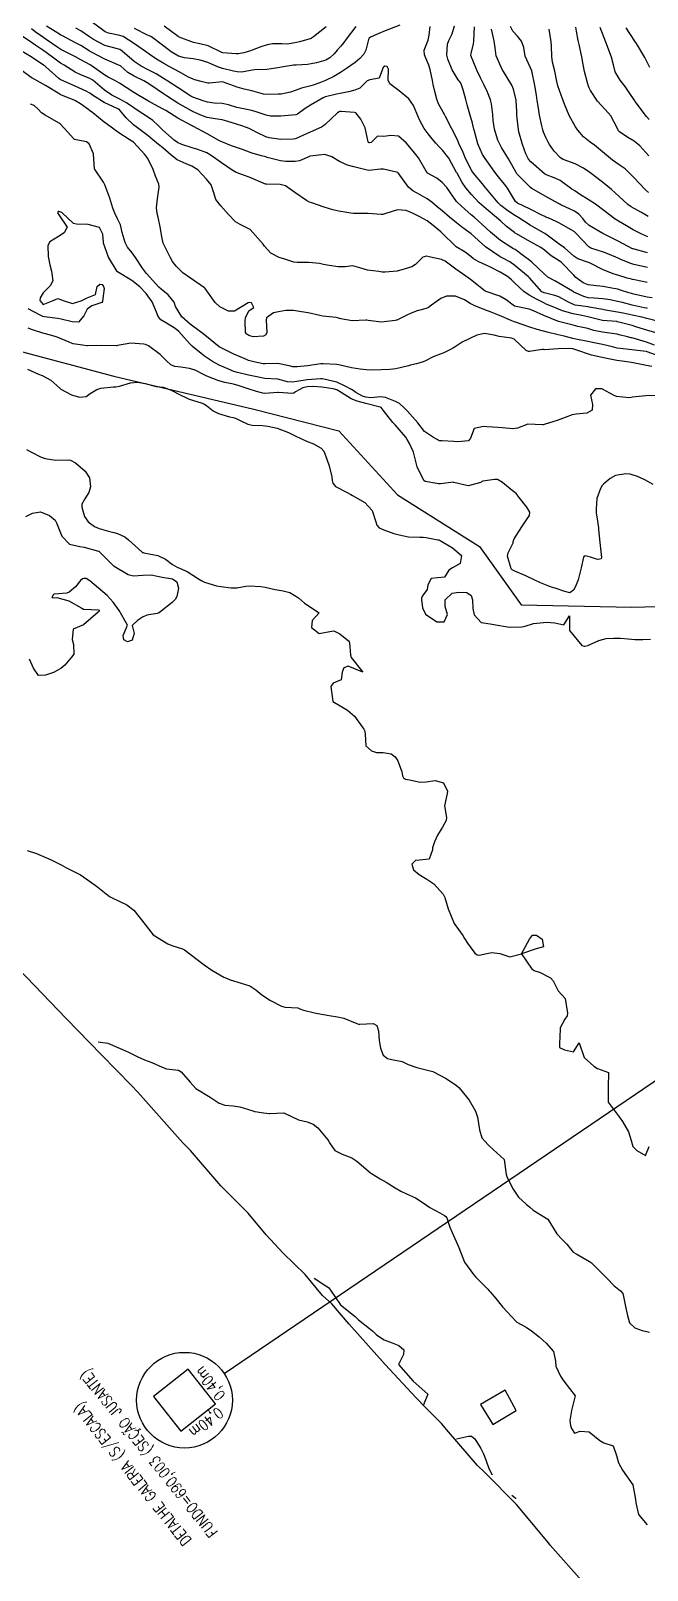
# Model space of a CAD drawing. Header units: metres. Extents: x 298520 to 308411, y 7433745 to 7450750.
# Drawn here: x 300433 to 300516.7, y 7448455.9 to 7448665.1 of the extents above; entities that cross this region are included whole.
import ezdxf

# ---------------------------------------------------------------- set-up
doc = ezdxf.new("R2010")
doc.units = ezdxf.units.M
doc.header["$LTSCALE"] = 10
doc.linetypes.add('CONTINUO', pattern=[0])
for name, color, linetype in [('Area', 45, 'Continuous'), ('Curvas de Nivel 1m', 11, 'Continuous'), ('Curvas de Nivel 5m', 15, 'Continuous'), ('Edificações', 30, 'Continuous'), ('Hidrografia', 140, 'Continuous'), ('TEXTO', 45, 'Continuous')]:
    doc.layers.add(name, color=color, linetype=linetype)
doc.styles.add('ROMANS', font='romans', dxfattribs={"height": 0.2})

msp = doc.modelspace()

# ---------------------------------------------------------------- linework, layer by layer
at = {"layer": 'Area'}
msp.add_polyline3d([(300508.19, 7448454, 696.1), (300503.51, 7448459.27, 697.48), (300503.3, 7448459.58, 697.13), (300498.93, 7448464.81, 692.73), (300494.7, 7448469.09, 684.78), (300493.65, 7448470.1, 684.88), (300489.69, 7448474.69, 688.18), (300488.74, 7448475.79, 689.11), (300486.96, 7448477.63, 690.83), (300486.68, 7448477.9, 684.85), (300485.34, 7448479.28, 689.39), (300481.11, 7448483.84, 684.93), (300476.21, 7448489.31, 684.86), (300473.87, 7448492.05, 684.85), (300472.59, 7448493.21, 684.86), (300470.27, 7448496.05, 684.76), (300467.26, 7448498.95, 684.62), (300464.96, 7448501.42, 684.58), (300462.49, 7448504.37, 684.5), (300458.78, 7448508.09, 684.6), (300454.67, 7448512.89, 684.37), (300453.63, 7448513.96, 684.32), (300447.54, 7448520.83, 684.11), (300446.66, 7448521.73, 684), (300442.58, 7448525.92, 683.89), (300437.78, 7448530.83, 683.99), (300431.32, 7448537.59, 684.57)], dxfattribs=at)
at = {"layer": 'Curvas de Nivel 1m', "flags": 128}
for points, elevation in [([(300516.75, 7448627.35), (300516.66, 7448627.37), (300516.28, 7448627.44), (300514.67, 7448627.79), (300513.32, 7448628.13), (300512.67, 7448628.29), (300511.67, 7448628.5), (300510.67, 7448628.64), (300509.48, 7448628.72), (300508.68, 7448628.8), (300508.09, 7448628.95), (300506.75, 7448629.56), (300506.71, 7448629.59), (300506.68, 7448629.6), (300506.57, 7448629.67), (300504.7, 7448630.79), (300504.17, 7448631.07), (300503.22, 7448631.6), (300502.71, 7448632.02), (300501.03, 7448633.63), (300500.74, 7448633.87), (300499.9, 7448634.48), (300498.75, 7448635.34), (300498.56, 7448635.46), (300498.16, 7448635.66), (300496.77, 7448636.57), (300495.43, 7448637.69), (300494.79, 7448638.29), (300493.21, 7448639.72), (300492.81, 7448640.07), (300491.92, 7448640.84), (300490.93, 7448641.75), (300490.82, 7448641.87), (300489.47, 7448643.76), (300488.86, 7448644.47), (300488.11, 7448645.02), (300486.87, 7448645.73), (300486.81, 7448645.8), (300486.69, 7448645.98), (300485.65, 7448647.81), (300484.91, 7448648.72), (300483.95, 7448649.83), (300482.93, 7448650.77), (300481.9, 7448650.83), (300480.93, 7448650.7), (300480.08, 7448650.73), (300479.19, 7448649.89), (300478.98, 7448649.83), (300478.92, 7448649.84), (300478.86, 7448649.89), (300478.81, 7448650), (300478.41, 7448651.9), (300477.82, 7448653.04), (300477.13, 7448653.91), (300476.97, 7448653.96), (300475.14, 7448654.1), (300474.97, 7448654.09), (300474.86, 7448654.06), (300474.66, 7448653.94), (300473.79, 7448653.12), (300472.95, 7448652.32), (300472.76, 7448652.15), (300472.45, 7448651.97), (300470.94, 7448651.29), (300470.03, 7448650.9), (300468.93, 7448650.41), (300468.61, 7448650.33), (300466.93, 7448650.28), (300465.38, 7448650.51), (300464.93, 7448650.67), (300463.8, 7448651.21), (300462.94, 7448651.65), (300462.64, 7448651.78), (300461.77, 7448652.09), (300460.95, 7448652.37), (300459.63, 7448652.79), (300458.96, 7448652.95), (300458.02, 7448653.09), (300456.96, 7448653.28), (300456.3, 7448653.5), (300454.97, 7448654.09), (300454.8, 7448654.18), (300452.98, 7448655.25), (300451.41, 7448656.22), (300451, 7448656.49), (300450.17, 7448657.07), (300449.02, 7448657.86), (300448.35, 7448658.26), (300447.03, 7448658.91), (300446.17, 7448659.42), (300445.16, 7448660.29), (300445.04, 7448660.37), (300443.67, 7448660.94), (300443.05, 7448661.2), (300441.23, 7448662.17), (300441.06, 7448662.26), (300441.02, 7448662.29), (300440.93, 7448662.34), (300439.77, 7448663.05), (300439.08, 7448663.45), (300437.28, 7448664.39), (300437.09, 7448664.49), (300436.88, 7448664.61), (300435.11, 7448665.69)], 688), ([(300477.11, 7448665.67), (300475.83, 7448663.93), (300475.52, 7448663.5), (300475.08, 7448662.98), (300474.59, 7448662.43), (300474.2, 7448661.95), (300473.62, 7448661.39), (300473.05, 7448661.07), (300471.78, 7448660.71), (300471.05, 7448660.56), (300470.56, 7448660.49), (300469.05, 7448660.39), (300468.68, 7448660.38), (300467.04, 7448660.14), (300466.56, 7448660.04), (300465.04, 7448659.82), (300463.36, 7448659.76), (300463.04, 7448659.73), (300461.66, 7448659.47), (300461.04, 7448659.48), (300460.52, 7448659.59), (300459.04, 7448659.95), (300458.47, 7448660.14), (300457.05, 7448660.75), (300455.98, 7448661.1), (300455.05, 7448661.25), (300453.85, 7448661.4), (300453.06, 7448661.63), (300452.07, 7448662.21), (300451.07, 7448663), (300449.39, 7448664.25), (300449.2, 7448664.35), (300449.09, 7448664.4), (300448.86, 7448664.49), (300447.1, 7448665.36)], 691), ([(300473.11, 7448665.61), (300471.38, 7448664.27), (300471.09, 7448664.05), (300471.05, 7448664.03), (300470.95, 7448663.99), (300469.5, 7448663.59), (300469.08, 7448663.46), (300467.85, 7448663.25), (300467.08, 7448663.29), (300465.83, 7448663.3), (300465.08, 7448663.15), (300464.25, 7448662.89), (300463.07, 7448662.42), (300462.82, 7448662.33), (300461.92, 7448662.09), (300461.21, 7448661.95), (300461.06, 7448661.93), (300460.9, 7448661.94), (300459.06, 7448662.09), (300458.94, 7448662.13), (300457.08, 7448663.02), (300455.95, 7448663.29), (300455.08, 7448663.47), (300453.16, 7448664.2), (300453.09, 7448664.23), (300452.99, 7448664.31), (300451.11, 7448665.71)], 692), ([(300516.72, 7448632.9), (300514.86, 7448633.33), (300514.73, 7448633.36), (300514.45, 7448633.46), (300513.21, 7448633.95), (300512.74, 7448634.15), (300511.57, 7448634.68), (300510.75, 7448634.99), (300509.02, 7448635.53), (300508.76, 7448635.7), (300506.99, 7448637.56), (300506.9, 7448637.67), (300506.79, 7448637.78), (300506.28, 7448638.07), (300504.8, 7448638.91), (300504.35, 7448639.14), (300503.32, 7448639.6), (300502.95, 7448639.75), (300502.81, 7448639.82), (300502.39, 7448640.03), (300500.81, 7448640.83), (300499.08, 7448641.65), (300498.83, 7448641.88), (300497.74, 7448643.67), (300497.37, 7448644.18), (300496.86, 7448644.78), (300496.14, 7448645.69), (300494.9, 7448647.38), (300494.67, 7448647.7), (300494.33, 7448648.28), (300493.7, 7448649.71), (300493.24, 7448651.41), (300493.17, 7448651.72), (300492.95, 7448652.51), (300492.63, 7448653.73), (300492.26, 7448655.01), (300492.05, 7448655.73), (300491.69, 7448657.06), (300491.48, 7448657.74), (300491.32, 7448658.04), (300491.03, 7448658.41), (300490.2, 7448659.76), (300489.6, 7448661.22), (300489.5, 7448661.77), (300489.58, 7448663.27), (300489.74, 7448663.76), (300490.2, 7448664.67), (300490.52, 7448665.76)], 691), ([(300516.75, 7448634.88), (300514.78, 7448635.43), (300514.75, 7448635.44), (300514.7, 7448635.46), (300512.77, 7448636.49), (300510.87, 7448637.42), (300510.78, 7448637.46), (300510.68, 7448637.51), (300508.79, 7448638.62), (300508.32, 7448639.06), (300507.97, 7448639.54), (300507.43, 7448640.17), (300506.81, 7448640.57), (300504.96, 7448641.44), (300504.82, 7448641.51), (300504.77, 7448641.53), (300504.67, 7448641.58), (300502.84, 7448642.61), (300501.04, 7448643.63), (300500.85, 7448643.77), (300499.01, 7448645.65), (300498.88, 7448645.83), (300497.84, 7448647.67), (300497.49, 7448648.25), (300496.92, 7448649.23), (300496.66, 7448649.68), (300496.39, 7448650.22), (300495.94, 7448651.69), (300495.79, 7448652.86), (300495.71, 7448653.69), (300495.53, 7448655.15), (300495.41, 7448655.7), (300495.01, 7448656.72), (300494.55, 7448657.7), (300494.07, 7448658.67), (300493.57, 7448659.71), (300493.06, 7448660.95), (300492.82, 7448661.48), (300492.76, 7448661.72), (300492.8, 7448661.99), (300493.09, 7448663.31), (300493.15, 7448663.67), (300493.15, 7448663.72), (300493.24, 7448665.59)], 692), ([(300516.81, 7448639.83), (300515.9, 7448640.36), (300514.82, 7448640.95), (300514.5, 7448641.15), (300514.08, 7448641.47), (300512.84, 7448642.58), (300511.84, 7448643.5), (300510.86, 7448644.31), (300509.27, 7448645.53), (300508.88, 7448645.82), (300508.02, 7448646.41), (300506.89, 7448647), (300505.27, 7448647.58), (300504.91, 7448647.8), (300504.05, 7448648.73), (300503.44, 7448649.6), (300503.25, 7448649.93), (300502.93, 7448650.56), (300502.62, 7448651.28), (300502.52, 7448651.61), (300502.4, 7448652.16), (300502.08, 7448653.61), (300501.91, 7448654.54), (300501.77, 7448655.62), (300501.67, 7448656.3), (300501.43, 7448657.62), (300501.04, 7448659.63), (300500.12, 7448661.64), (300499.93, 7448662.79), (300499.62, 7448663.64), (300499.1, 7448664.33), (300498.45, 7448665.01), (300498.12, 7448665.66)], 694), ([(300516.9, 7448648.08), (300515.68, 7448649.45), (300514.93, 7448650.06), (300514.04, 7448650.58), (300512.94, 7448651.35), (300512.81, 7448651.49), (300512.65, 7448651.79), (300511.77, 7448653.5), (300510.98, 7448654.39), (300509.95, 7448655.52), (300509.01, 7448656.95), (300508.79, 7448657.32), (300508.7, 7448657.53), (300508.58, 7448657.98), (300508.16, 7448659.54), (300507.99, 7448660.48), (300507.82, 7448661.55), (300507.45, 7448663.19), (300507.35, 7448663.56), (300507.31, 7448663.77), (300507.11, 7448665.03), (300507.01, 7448665.56)], 696), ([(300518.05, 7448623.99), (300516.62, 7448624.4), (300515.29, 7448624.79), (300514.63, 7448625), (300514.27, 7448625.1), (300512.86, 7448625.49), (300512.63, 7448625.54), (300512.58, 7448625.55), (300510.64, 7448625.68), (300510.42, 7448625.73), (300508.64, 7448626.22), (300507.82, 7448626.37), (300506.65, 7448626.59), (300505.2, 7448627.03), (300504.66, 7448627.23), (300503.79, 7448627.59), (300502.99, 7448627.93), (300502.67, 7448628.08), (300501.73, 7448628.56), (300500.68, 7448629.14), (300499.95, 7448629.64), (300498.69, 7448630.84), (300498.28, 7448631.24), (300497.73, 7448631.66), (300496.71, 7448632.28), (300495.5, 7448632.91), (300494.73, 7448633.25), (300494.41, 7448633.38), (300493.75, 7448633.71), (300493.11, 7448634.1), (300492.74, 7448634.39), (300491.99, 7448634.98), (300490.75, 7448635.72), (300490.72, 7448635.75), (300488.78, 7448637.66), (300488.65, 7448637.77), (300487.62, 7448638.62), (300486.8, 7448639.25), (300485.8, 7448639.81), (300484.81, 7448640.3), (300483.98, 7448640.66), (300482.81, 7448640.75), (300481.19, 7448640.25), (300480.81, 7448640.11), (300480.58, 7448640.1), (300478.81, 7448640.26), (300477.14, 7448640.24), (300476.81, 7448640.24), (300476.44, 7448640.29), (300474.81, 7448640.58), (300474, 7448640.76), (300472.82, 7448641.09), (300471.14, 7448641.67), (300470.83, 7448641.79), (300470.42, 7448641.99), (300468.84, 7448643.11), (300467.6, 7448644.02), (300466.85, 7448644.2), (300465, 7448644.21), (300464.85, 7448644.23), (300464.55, 7448644.36), (300462.86, 7448645.1), (300462.13, 7448645.35), (300460.87, 7448645.8), (300460.33, 7448646.12), (300458.89, 7448647.12), (300457.51, 7448648.14), (300456.91, 7448648.5), (300455.68, 7448648.93), (300454.91, 7448649.16), (300453.51, 7448649.6), (300452.92, 7448649.87), (300452.47, 7448650.2), (300450.94, 7448651.56), (300450.24, 7448652.23), (300449.58, 7448652.86), (300448.96, 7448653.3), (300447.45, 7448654.27), (300446.98, 7448654.62), (300446, 7448655.3), (300444.99, 7448655.82), (300444.01, 7448656.31), (300443, 7448657.01), (300441.41, 7448658.34), (300441.03, 7448658.58), (300439.77, 7448659.1), (300439.03, 7448659.47), (300437.51, 7448660.39), (300437.05, 7448660.68), (300436.12, 7448661.34), (300435.07, 7448662.12), (300434.65, 7448662.42), (300433.7, 7448663.05), (300433.08, 7448663.47), (300431.7, 7448664.45)], 686), ([(300518.59, 7448625.46), (300516.64, 7448625.99), (300515.94, 7448626.15), (300514.65, 7448626.42), (300513.45, 7448626.68), (300512.65, 7448626.84), (300511.05, 7448627.11), (300510.66, 7448627.18), (300508.82, 7448627.53), (300508.66, 7448627.55), (300506.91, 7448627.8), (300506.67, 7448627.88), (300506.02, 7448628.21), (300504.68, 7448628.9), (300504.17, 7448629.08), (300502.68, 7448629.45), (300502.39, 7448629.61), (300500.7, 7448631.52), (300500.59, 7448631.63), (300498.73, 7448633.19), (300498.02, 7448633.66), (300497.18, 7448634.11), (300496.74, 7448634.36), (300494.75, 7448635.7), (300492.78, 7448637.49), (300492.49, 7448637.72), (300491.47, 7448638.42), (300490.79, 7448638.95), (300489.84, 7448639.76), (300488.81, 7448640.63), (300488.19, 7448641.15), (300487.44, 7448641.79), (300486.83, 7448642.24), (300485.87, 7448642.78), (300484.85, 7448643.33), (300484.26, 7448643.83), (300482.87, 7448645.75), (300482.83, 7448645.79), (300482.65, 7448645.84), (300480.88, 7448646.26), (300480.47, 7448646.28), (300478.88, 7448646.09), (300478.66, 7448646.11), (300476.88, 7448646.57), (300475.99, 7448646.82), (300474.89, 7448647.3), (300473.88, 7448647.95), (300472.91, 7448648.24), (300470.94, 7448648.03), (300470.9, 7448648.02), (300470.88, 7448648.01), (300470.83, 7448647.99), (300469.48, 7448647.42), (300468.89, 7448647.33), (300467.61, 7448647.31), (300466.89, 7448647.39), (300465.09, 7448647.87), (300464.9, 7448647.92), (300464.3, 7448648.07), (300463.21, 7448648.38), (300462.91, 7448648.5), (300461.76, 7448648.94), (300460.91, 7448649.19), (300460.24, 7448649.44), (300458.92, 7448649.98), (300458.63, 7448650.13), (300456.94, 7448651.09), (300455.07, 7448652.06), (300454.95, 7448652.12), (300454.83, 7448652.18), (300452.96, 7448653.18), (300451.32, 7448654.22), (300450.97, 7448654.42), (300449.79, 7448655.04), (300448.99, 7448655.51), (300447.68, 7448656.26), (300447, 7448656.67), (300445.95, 7448657.35), (300445.02, 7448657.94), (300444.39, 7448658.31), (300443.49, 7448658.77), (300443.03, 7448659.04), (300441.19, 7448660.34), (300441.04, 7448660.43), (300439.8, 7448661.11), (300439.06, 7448661.52), (300437.36, 7448662.39), (300437.07, 7448662.54), (300436.68, 7448662.79), (300435.09, 7448663.89), (300434.77, 7448664.1), (300434.3, 7448664.42), (300433.6, 7448664.94), (300433.1, 7448665.34)], 687), ([(300517.35, 7448628.76), (300516.68, 7448628.86), (300514.86, 7448629.28), (300514.68, 7448629.32), (300514.57, 7448629.35), (300514.19, 7448629.47), (300513.05, 7448629.84), (300512.69, 7448629.94), (300512.12, 7448630.07), (300510.69, 7448630.34), (300509.8, 7448630.41), (300508.69, 7448630.53), (300508, 7448630.84), (300507.01, 7448631.56), (300506.71, 7448631.84), (300505.04, 7448633.58), (300504.74, 7448633.82), (300503.66, 7448634.51), (300502.75, 7448635.25), (300502.23, 7448635.62), (300500.76, 7448636.42), (300498.95, 7448637.48), (300498.78, 7448637.58), (300498.68, 7448637.65), (300497.6, 7448638.47), (300496.8, 7448639.19), (300496.24, 7448639.69), (300494.81, 7448640.86), (300493.89, 7448641.71), (300492.84, 7448642.83), (300492.07, 7448643.73), (300491.57, 7448644.45), (300490.87, 7448645.7), (300490.85, 7448645.75), (300490.82, 7448645.81), (300489.75, 7448647.76), (300488.91, 7448648.83), (300488.44, 7448649.3), (300487.98, 7448649.78), (300487.51, 7448650.37), (300486.94, 7448651.08), (300486.43, 7448651.81), (300485.79, 7448652.99), (300485.43, 7448653.82), (300484.98, 7448654.93), (300484.34, 7448655.83), (300483.01, 7448656.93), (300481.76, 7448657.86), (300481.52, 7448658.36), (300481.56, 7448659.86), (300481.4, 7448660.22), (300481.05, 7448660.26), (300480.83, 7448660.08), (300480.73, 7448659.87), (300480.28, 7448658.63), (300479.03, 7448658.42), (300478.65, 7448658.27), (300478.31, 7448657.9), (300477.66, 7448657.26), (300477.01, 7448656.99), (300476.14, 7448656.78), (300475, 7448656.56), (300474.49, 7448656.45), (300473, 7448656.1), (300472.89, 7448656.07), (300472.71, 7448655.96), (300470.98, 7448654.96), (300470.37, 7448654.6), (300469.57, 7448654), (300469.23, 7448653.74), (300468.97, 7448653.65), (300467.46, 7448653.53), (300466.96, 7448653.49), (300465.53, 7448653.49), (300464.97, 7448653.61), (300463.46, 7448654.08), (300462.97, 7448654.23), (300462.78, 7448654.28), (300460.98, 7448654.66), (300459.85, 7448654.99), (300458.98, 7448655.17), (300457.89, 7448655.23), (300456.98, 7448655.36), (300456.38, 7448655.55), (300454.99, 7448656.06), (300454.74, 7448656.18), (300453.01, 7448657.3), (300451.6, 7448658.21), (300451.03, 7448658.58), (300450, 7448659.2), (300449.04, 7448659.71), (300447.99, 7448660.26), (300447.05, 7448660.91), (300445.42, 7448662.29), (300445.07, 7448662.51), (300444.76, 7448662.6), (300443.07, 7448663.09), (300441.53, 7448663.89), (300441.09, 7448664.17), (300440.98, 7448664.23), (300440.82, 7448664.34), (300439.79, 7448665.05), (300439.1, 7448665.44)], 689), ([(300516.78, 7448637.05), (300515.94, 7448637.45), (300514.79, 7448638.04), (300513.87, 7448638.55), (300512.8, 7448639.18), (300512.34, 7448639.49), (300510.81, 7448640.67), (300509.67, 7448641.52), (300508.83, 7448642.07), (300507.52, 7448642.87), (300506.85, 7448643.3), (300506.48, 7448643.56), (300504.86, 7448644.71), (300504.28, 7448645), (300502.87, 7448645.53), (300502.73, 7448645.61), (300500.9, 7448647.25), (300500.59, 7448647.63), (300500.22, 7448648.33), (300499.74, 7448649.64), (300499.27, 7448651.32), (300499.2, 7448651.65), (300499.01, 7448653.61), (300499.01, 7448653.65), (300498.98, 7448654.14), (300498.9, 7448655.55), (300498.88, 7448655.65), (300498.52, 7448657.16), (300498.31, 7448657.66), (300497.16, 7448659.56), (300497.08, 7448659.68), (300497.07, 7448659.7), (300497.04, 7448659.74), (300496.2, 7448661.69), (300496.03, 7448662.74), (300495.92, 7448663.69), (300495.53, 7448665.27)], 693), ([(300516.97, 7448653.02), (300516.61, 7448653.44), (300515.19, 7448655.26), (300515.04, 7448655.46), (300514.99, 7448655.53), (300514.24, 7448656.7), (300513.69, 7448657.48), (300513.03, 7448658.37), (300512.36, 7448659.5), (300512.1, 7448660.45), (300511.86, 7448661.5), (300511.09, 7448663.51), (300510.32, 7448665.52)], 697), ([(300517.05, 7448660.06), (300516.36, 7448661.45), (300515.22, 7448663.33), (300515.13, 7448663.46), (300515.09, 7448663.52), (300514.32, 7448664.69), (300513.85, 7448665.47)], 698), ([(300518.58, 7448620.75), (300516.67, 7448621.44), (300516.58, 7448621.48), (300516.53, 7448621.49), (300514.59, 7448621.72), (300513, 7448621.89), (300512.6, 7448621.96), (300512, 7448622.1), (300510.6, 7448622.44), (300509.72, 7448622.64), (300508.61, 7448622.85), (300506.99, 7448623.18), (300506.61, 7448623.27), (300505.42, 7448623.57), (300504.61, 7448623.76), (300503.12, 7448624.11), (300502.62, 7448624.24), (300501.75, 7448624.49), (300500.62, 7448624.82), (300498.8, 7448625.48), (300498.63, 7448625.54), (300498.54, 7448625.56), (300498.33, 7448625.65), (300496.64, 7448626.4), (300495.5, 7448626.84), (300494.65, 7448627.15), (300493.2, 7448627.72), (300492.84, 7448627.9), (300492.67, 7448628.01), (300491.88, 7448628.52), (300490.68, 7448628.99), (300489.45, 7448628.99), (300488.67, 7448628.7), (300487.41, 7448627.79), (300486.99, 7448627.46), (300486.66, 7448627.32), (300485.46, 7448627), (300484.65, 7448626.7), (300484.05, 7448626.42), (300482.88, 7448625.84), (300482.71, 7448625.76), (300482.63, 7448625.73), (300482.47, 7448625.69), (300480.63, 7448625.47), (300478.81, 7448625.71), (300478.63, 7448625.74), (300478.47, 7448625.73), (300476.63, 7448625.67), (300475.09, 7448625.94), (300474.63, 7448626.07), (300474.48, 7448626.1), (300472.64, 7448626.29), (300472.25, 7448626.36), (300470.64, 7448626.72), (300469.76, 7448626.89), (300468.65, 7448627.06), (300467.61, 7448627.06), (300466.65, 7448626.88), (300465.94, 7448626.75), (300464.99, 7448626.06), (300464.95, 7448625.73), (300465.04, 7448624.06), (300464.9, 7448623.77), (300464.61, 7448623.58), (300463.21, 7448623.47), (300462.61, 7448623.66), (300462.34, 7448623.82), (300462.14, 7448624.09), (300462.11, 7448625.57), (300462.14, 7448626.09), (300462.65, 7448627.04), (300463.28, 7448627.45), (300462.95, 7448628.08), (300462.66, 7448628.13), (300462.52, 7448628.08), (300460.65, 7448626.96), (300459.82, 7448626.95), (300458.66, 7448627.56), (300458.05, 7448628.14), (300456.68, 7448630.03), (300456.63, 7448630.1), (300456.58, 7448630.15), (300454.7, 7448631.47), (300453.65, 7448632.19), (300452.72, 7448633.07), (300452.25, 7448633.72), (300451.98, 7448634.21), (300451.58, 7448635.05), (300450.99, 7448636.23), (300450.77, 7448637.08), (300450.61, 7448638.22), (300450.29, 7448639.72), (300450.15, 7448640.23), (300450.05, 7448641), (300450.19, 7448642.23), (300450.43, 7448643.81), (300450.36, 7448644.23), (300449.95, 7448645.32), (300449.63, 7448646.24), (300448.89, 7448647.7), (300448.48, 7448648.25), (300446.92, 7448649.92), (300446.72, 7448650.07), (300446.37, 7448650.28), (300444.94, 7448651.22), (300443.39, 7448652.32), (300442.96, 7448652.65), (300441.4, 7448653.9), (300440.97, 7448654.25), (300440.93, 7448654.29), (300440.87, 7448654.34), (300439.76, 7448655.14), (300438.99, 7448655.62), (300437.07, 7448656.39), (300436.99, 7448656.42), (300436.92, 7448656.46), (300435.01, 7448657.65), (300433.55, 7448658.43), (300433.2, 7448658.61), (300433.03, 7448658.73), (300431.84, 7448659.65)], 684), ([(300517.31, 7448619.43), (300516.56, 7448619.6), (300516.36, 7448619.65), (300514.57, 7448620.01), (300513.27, 7448620.18), (300512.57, 7448620.27), (300511.64, 7448620.43), (300510.58, 7448620.65), (300509.11, 7448621.01), (300508.59, 7448621.18), (300507.54, 7448621.55), (300506.6, 7448621.85), (300506.25, 7448621.91), (300504.6, 7448621.87), (300502.72, 7448621.73), (300502.59, 7448621.75), (300502.44, 7448621.76), (300501.58, 7448621.62), (300500.73, 7448621.49), (300500.59, 7448621.5), (300500.25, 7448621.63), (300498.61, 7448623.17), (300498.28, 7448623.32), (300496.61, 7448623.53), (300495.93, 7448623.69), (300494.62, 7448623.92), (300493.54, 7448623.72), (300492.61, 7448623.26), (300491.59, 7448622.75), (300490.6, 7448622.13), (300490.37, 7448621.98), (300489.98, 7448621.76), (300489.06, 7448621.29), (300488.58, 7448621.11), (300487.61, 7448620.75), (300486.57, 7448620.22), (300486.28, 7448620.09), (300485.35, 7448619.81), (300484.72, 7448619.66), (300484.56, 7448619.62), (300484.29, 7448619.55), (300482.56, 7448619.12), (300481.73, 7448619.03), (300480.55, 7448619), (300479.46, 7448618.97), (300478.55, 7448619), (300477.73, 7448619.08), (300476.56, 7448619.26), (300474.84, 7448619.66), (300474.56, 7448619.71), (300472.71, 7448619.81), (300472.56, 7448619.81), (300472.39, 7448619.79), (300470.56, 7448619.55), (300469.16, 7448619.4), (300468.56, 7448619.42), (300468.09, 7448619.55), (300466.56, 7448619.87), (300464.81, 7448619.81), (300464.56, 7448619.82), (300463.29, 7448620.07), (300462.57, 7448620.27), (300462.28, 7448620.38), (300460.58, 7448621.11), (300458.59, 7448622.13), (300456.61, 7448623.7), (300456.36, 7448623.91), (300456.06, 7448624.16), (300454.63, 7448625.21), (300453.5, 7448626.19), (300452.66, 7448627.6), (300452.52, 7448628.06), (300452.46, 7448628.2), (300451.66, 7448629.2), (300450.68, 7448629.96), (300450.38, 7448630.23), (300448.71, 7448632.07), (300448.56, 7448632.25), (300448.18, 7448632.8), (300447.22, 7448634.27), (300446.74, 7448634.9), (300446.13, 7448635.66), (300445.81, 7448636.28), (300445.41, 7448637.66), (300445.28, 7448638.29), (300445.18, 7448638.68), (300444.79, 7448639.5), (300444.4, 7448640.3), (300444.15, 7448640.97), (300443.73, 7448642.31), (300443.04, 7448644.13), (300442.96, 7448644.32), (300442.85, 7448644.48), (300441.64, 7448646.33), (300441.54, 7448647.68), (300441.5, 7448648.33), (300440.92, 7448649.71), (300440.57, 7448650), (300438.92, 7448650.31), (300438.84, 7448650.37), (300437.97, 7448651.35), (300437.04, 7448652.39), (300436.95, 7448652.46), (300436.78, 7448652.57), (300434.96, 7448653.59), (300434.47, 7448653.92), (300434.01, 7448654.42), (300433.45, 7448654.9), (300432.98, 7448655.12)], 683), ([(300518.44, 7448615.5), (300516.51, 7448615.44), (300514.7, 7448615.27), (300514.51, 7448615.24), (300514.22, 7448615.18), (300512.51, 7448615.35), (300512.22, 7448615.49), (300510.53, 7448616.43), (300509.65, 7448616.4), (300508.97, 7448615.53), (300509.26, 7448614.29), (300509.23, 7448613.53), (300508.49, 7448613.12), (300507.06, 7448612.98), (300506.49, 7448612.88), (300505.55, 7448612.5), (300504.48, 7448612.12), (300502.85, 7448611.6), (300502.57, 7448611.51), (300502.47, 7448611.51), (300500.47, 7448611.63), (300499.06, 7448611.05), (300498.46, 7448610.99), (300497.05, 7448611.09), (300496.46, 7448611.15), (300494.9, 7448611.26), (300494.47, 7448611.29), (300493.18, 7448611), (300492.7, 7448609.73), (300492.44, 7448609.33), (300491, 7448609.19), (300490.44, 7448609.25), (300488.86, 7448609.35), (300488.44, 7448609.36), (300488.17, 7448609.51), (300487.66, 7448609.78), (300486.46, 7448610.63), (300485.54, 7448611.81), (300484.48, 7448613.03), (300484.08, 7448613.41), (300483.69, 7448613.83), (300483.07, 7448614.42), (300482.5, 7448614.68), (300481.15, 7448615.22), (300480.51, 7448615.34), (300479.18, 7448615.21), (300478.51, 7448615.27), (300478.03, 7448615.42), (300477.11, 7448615.91), (300476.79, 7448616.18), (300476.53, 7448616.33), (300475.7, 7448616.76), (300474.54, 7448617.32), (300472.77, 7448617.73), (300472.54, 7448617.75), (300472.33, 7448617.76), (300470.54, 7448617.63), (300469.11, 7448617.43), (300468.54, 7448617.32), (300467.87, 7448617.35), (300466.54, 7448617.74), (300464.78, 7448617.82), (300464.54, 7448617.84), (300463.46, 7448618.07), (300462.54, 7448618.28), (300461.05, 7448618.61), (300460.55, 7448618.77), (300459.43, 7448619.25), (300458.56, 7448619.65), (300457.65, 7448620.14), (300456.57, 7448620.87), (300454.96, 7448622.17), (300454.76, 7448622.35), (300454.6, 7448622.52), (300453.11, 7448624.2), (300452.62, 7448624.61), (300451.64, 7448625.21), (300450.64, 7448625.79), (300450.29, 7448626.23), (300450.06, 7448626.82), (300449.48, 7448628.24), (300448.67, 7448629.37), (300447.78, 7448630.26), (300446.7, 7448631.13), (300444.77, 7448632.3), (300444.74, 7448632.32), (300444.71, 7448632.35), (300443.57, 7448634.31), (300442.89, 7448636.19), (300442.87, 7448636.32), (300442.77, 7448637.45), (300442.32, 7448638.32), (300440.79, 7448638.76), (300439.22, 7448638.79), (300438.79, 7448638.88), (300437.21, 7448640.39), (300436.8, 7448640.51), (300436.7, 7448640.49), (300436.66, 7448640.39), (300436.66, 7448640.25), (300436.8, 7448640.08), (300437.95, 7448638.38), (300437.55, 7448637.61), (300436.77, 7448637.13), (300435.57, 7448636.41), (300435.29, 7448635.87), (300435.34, 7448634.41), (300435.57, 7448633.26), (300435.82, 7448632.4), (300436, 7448631.09), (300435.64, 7448630.41), (300434.67, 7448629.44), (300434.29, 7448628.8), (300434.24, 7448628.42), (300434.66, 7448627.87), (300436.04, 7448628.4), (300436.67, 7448628.7), (300437.52, 7448628.38), (300438.66, 7448627.99), (300439.83, 7448628.35), (300440.67, 7448628.76), (300441.78, 7448629.22), (300442.02, 7448630.33), (300442.38, 7448630.63), (300442.69, 7448630.61), (300442.89, 7448630.32), (300442.94, 7448630.06), (300442.73, 7448628.32), (300442.72, 7448628.26), (300442.66, 7448628.15), (300441.29, 7448627.7), (300440.65, 7448627.25), (300440.18, 7448626.35), (300439.49, 7448625.49), (300438.63, 7448625.53), (300437.14, 7448625.88), (300436.64, 7448625.98), (300434.88, 7448626.18), (300434.64, 7448626.23), (300434.29, 7448626.42), (300432.65, 7448627.3)], 682), ([(300517.5, 7448603.43), (300516.38, 7448604.04), (300515.36, 7448604.48), (300514.39, 7448604.8), (300513.8, 7448604.88), (300512.38, 7448604.65), (300511.66, 7448604.22), (300510.79, 7448603.51), (300510.59, 7448603.29), (300510.37, 7448602.89), (300509.86, 7448601.52), (300509.75, 7448600.1), (300509.78, 7448599.52), (300509.83, 7448599.03), (300510.07, 7448597.51), (300510.09, 7448597.31), (300510.28, 7448595.51), (300510.48, 7448593.51), (300510.43, 7448593.33), (300510.25, 7448593.26), (300509.93, 7448593.2), (300508.97, 7448593.53), (300508.26, 7448593.72), (300508.11, 7448593.68), (300508.04, 7448593.54), (300507.72, 7448592.07), (300507.61, 7448591.55), (300507.32, 7448590.44), (300506.96, 7448589.55), (300506.69, 7448589.06), (300506.19, 7448588.71), (300505.49, 7448588.86), (300504.2, 7448589.31), (300503.99, 7448589.37), (300503.35, 7448589.59), (300502.21, 7448590.03), (300501.43, 7448590.41), (300500.22, 7448591), (300498.7, 7448591.65), (300498.37, 7448591.8), (300498.24, 7448591.97), (300497.71, 7448593.67), (300497.81, 7448594.11), (300498.27, 7448595.05), (300498.47, 7448595.47), (300498.5, 7448595.66), (300498.64, 7448596.01), (300499.67, 7448597.64), (300500.31, 7448598.59), (300500.73, 7448599.21), (300500.75, 7448599.63), (300500.33, 7448600.31), (300499.31, 7448601.65), (300498.88, 7448602.18), (300498.36, 7448602.6), (300497.04, 7448603.67), (300496.38, 7448604.08), (300495.98, 7448604.08), (300494.38, 7448603.86), (300494.25, 7448603.82), (300494.08, 7448603.7), (300492.37, 7448603.21), (300490.42, 7448603.7), (300490.37, 7448603.71), (300488.64, 7448603.49), (300488.37, 7448603.5), (300488.14, 7448603.54), (300486.56, 7448603.8), (300486.38, 7448603.95), (300485.45, 7448605.81), (300485.14, 7448607.09), (300484.96, 7448607.81), (300484.43, 7448608.97), (300484.12, 7448609.51), (300483.9, 7448609.83), (300482.47, 7448611.5), (300482.16, 7448611.85), (300480.85, 7448613.5), (300480.55, 7448613.87), (300480.49, 7448613.91), (300480.44, 7448613.92), (300478.5, 7448614.4), (300477.31, 7448614.72), (300476.51, 7448615.07), (300475.15, 7448615.93), (300474.53, 7448616.29), (300474.04, 7448616.43), (300472.53, 7448616.66), (300471.28, 7448616.73), (300470.53, 7448616.7), (300469.95, 7448616.57), (300468.93, 7448616.01), (300468.7, 7448615.83), (300468.52, 7448615.76), (300466.65, 7448615.9), (300466.52, 7448615.9), (300464.79, 7448615.78), (300464.52, 7448615.81), (300463.64, 7448616.07), (300462.53, 7448616.43), (300461.27, 7448616.84), (300460.53, 7448617.04), (300459.36, 7448617.29), (300458.54, 7448617.51), (300456.9, 7448618.15), (300456.54, 7448618.31), (300455.31, 7448618.93), (300454.55, 7448619.19), (300453.37, 7448619.37), (300452.56, 7448619.47), (300452.02, 7448619.67), (300451.41, 7448620.22), (300450.58, 7448621.09), (300448.96, 7448622.25), (300448.59, 7448622.42), (300448.36, 7448622.49), (300446.6, 7448622.63), (300444.79, 7448622.3), (300444.64, 7448622.25), (300444.59, 7448622.24), (300442.62, 7448622.29), (300442.59, 7448622.29), (300440.68, 7448622.25), (300440.59, 7448622.26), (300440.03, 7448622.35), (300438.77, 7448622.54), (300438.6, 7448622.58), (300438.23, 7448622.74), (300436.6, 7448623.44), (300435.86, 7448623.66), (300434.61, 7448623.97), (300433.25, 7448624.43), (300432.62, 7448624.67)], 681), ([(300432.55, 7448619.1), (300434.06, 7448618.42), (300434.54, 7448618.22), (300435.7, 7448617.57), (300436.53, 7448616.85), (300437.06, 7448616.38), (300438.51, 7448615.59), (300439.61, 7448615.26), (300440.51, 7448615.38), (300441.08, 7448615.78), (300441.97, 7448616.33), (300442.52, 7448616.5), (300444.16, 7448616.67), (300444.53, 7448616.68), (300445.02, 7448616.79), (300446.53, 7448617.23), (300447.49, 7448617.31), (300448.53, 7448617.12), (300450.03, 7448616.73), (300450.53, 7448616.68), (300450.96, 7448616.65), (300452.06, 7448616.21), (300452.52, 7448616), (300452.92, 7448615.8), (300454.51, 7448615.03), (300456.15, 7448614.5), (300456.5, 7448614.38), (300456.87, 7448614.15), (300457.76, 7448613.42), (300458.48, 7448613.04), (300459.98, 7448612.62), (300460.48, 7448612.51), (300460.79, 7448612.42), (300461.44, 7448612.1), (300462.47, 7448611.61), (300463.05, 7448611.49), (300464.46, 7448611.44), (300465.16, 7448611.36), (300466.46, 7448611.06), (300468, 7448610.46), (300468.45, 7448610.24), (300468.88, 7448610.01), (300470.44, 7448609.29), (300471.38, 7448608.92), (300472.43, 7448608.33), (300472.77, 7448607.96), (300473.01, 7448607.36), (300473.5, 7448605.95), (300473.87, 7448604.46), (300473.93, 7448603.95), (300474.02, 7448603.59), (300474.37, 7448603.16), (300475.94, 7448602.34), (300476.35, 7448602.09), (300476.46, 7448602.03), (300476.69, 7448601.91), (300478.34, 7448600.97), (300479.35, 7448599.88), (300479.85, 7448598.33), (300479.96, 7448597.87), (300480.3, 7448597.51), (300480.93, 7448597.23), (300482.29, 7448596.77), (300483, 7448596.55), (300484.29, 7448596.3), (300485.82, 7448596.27), (300486.29, 7448596.25), (300486.68, 7448596.19), (300488.28, 7448595.91), (300488.39, 7448595.88), (300488.59, 7448595.78), (300490.27, 7448594.82), (300491.48, 7448593.74), (300491.3, 7448592.68), (300490.24, 7448592.1), (300489.77, 7448591.76), (300489.18, 7448590.8), (300488.22, 7448590.72), (300487.37, 7448590.63), (300486.92, 7448589.79), (300486.83, 7448589.16), (300486.19, 7448588.29), (300486.03, 7448587.95), (300486.03, 7448587.8), (300486.17, 7448586.65), (300486.59, 7448585.8), (300488.15, 7448584.74), (300489.14, 7448584.77), (300489.57, 7448585.76), (300489.26, 7448586.85), (300489.27, 7448587.76), (300490.19, 7448588.63), (300491.13, 7448588.8), (300492.19, 7448588.72), (300492.81, 7448588.34), (300492.97, 7448587.72), (300493, 7448586.55), (300493.2, 7448585.71), (300494.15, 7448584.66), (300495.37, 7448584.46), (300496.14, 7448584.36), (300497.74, 7448584.07), (300498.14, 7448584.04), (300499.69, 7448584.08), (300500.14, 7448584.16), (300501.27, 7448584.5), (300502.15, 7448584.63), (300503.07, 7448584.68), (300504.15, 7448584.62), (300505.37, 7448584.35), (300506.16, 7448585.56), (300506.13, 7448583.56), (300507.83, 7448581.54), (300508.11, 7448581.42), (300508.23, 7448581.42), (300508.64, 7448581.53), (300510.12, 7448582.21), (300511.13, 7448582.49), (300512.12, 7448582.54), (300513.07, 7448582.53), (300514.12, 7448582.45), (300515.02, 7448582.35), (300516.12, 7448582.36), (300517.16, 7448582.39)], 681), ([(300432.42, 7448608.15), (300433.02, 7448607.83), (300434.41, 7448607.14), (300434.94, 7448606.94), (300436.41, 7448606.7), (300438, 7448606.78), (300438.41, 7448606.71), (300439.07, 7448606.36), (300440.39, 7448605.23), (300440.96, 7448604.34), (300441.12, 7448603.09), (300440.89, 7448602.34), (300440.34, 7448601.47), (300439.93, 7448600.76), (300439.91, 7448600.35), (300440.31, 7448599.07), (300440.77, 7448598.34), (300441.66, 7448597.69), (300442.29, 7448597.43), (300443.54, 7448597.05), (300444.29, 7448596.88), (300444.77, 7448596.77), (300445.77, 7448596.29), (300446.28, 7448595.91), (300448.07, 7448594.25), (300448.18, 7448594.18), (300448.25, 7448594.16), (300448.36, 7448594.14), (300450.25, 7448593.78), (300451.29, 7448593.26), (300452.24, 7448592.53), (300452.87, 7448592.19), (300454.23, 7448591.58), (300455.78, 7448590.6), (300456.21, 7448590.33), (300456.33, 7448590.27), (300456.57, 7448590.15), (300458.21, 7448589.65), (300458.78, 7448589.55), (300460.2, 7448589.38), (300460.96, 7448589.35), (300462.21, 7448589.59), (300462.63, 7448589.65), (300464.21, 7448589.55), (300464.8, 7448589.46), (300466.2, 7448589.13), (300467.28, 7448588.94), (300468.19, 7448588.75), (300469.35, 7448588), (300470.18, 7448587.27), (300472.16, 7448585.97), (300471.22, 7448584.91), (300471.1, 7448583.98), (300472.13, 7448583.18), (300473.6, 7448583.42), (300474.13, 7448583.53), (300474.94, 7448583.12), (300476.12, 7448582.18), (300476.24, 7448582.04), (300476.28, 7448581.92), (300476.39, 7448580.21), (300476.5, 7448579.92), (300478.06, 7448577.9), (300476.08, 7448578.73), (300475.5, 7448578.5), (300475.28, 7448577.93), (300475.12, 7448576.86), (300474.05, 7448576.42), (300473.74, 7448575.94), (300474.01, 7448573.94), (300476, 7448572.76), (300476.93, 7448571.91), (300477.98, 7448570.47), (300478.23, 7448570.15), (300478.37, 7448569.89), (300478.38, 7448569.48), (300478.48, 7448567.89), (300479.27, 7448567.21), (300479.93, 7448566.99), (300480.83, 7448566.97), (300481.93, 7448566.8), (300482.48, 7448566.39), (300482.84, 7448565.84), (300483.37, 7448564.36), (300483.48, 7448563.83), (300483.6, 7448563.54), (300483.89, 7448563.35), (300484.41, 7448563.29), (300485.88, 7448562.98), (300486.69, 7448562.99), (300487.89, 7448563.19), (300489.02, 7448562.89), (300489.56, 7448561.75), (300489.52, 7448561.4), (300489.15, 7448559.76), (300489.43, 7448558.16), (300489.41, 7448557.76), (300488.88, 7448556.83), (300488.22, 7448555.77), (300487.79, 7448554.87), (300487.54, 7448554.03), (300487.54, 7448553.78), (300487.07, 7448552.48), (300485.76, 7448552.34), (300485.25, 7448552.31), (300484.72, 7448551.82), (300484.97, 7448551.04), (300485.74, 7448550.43), (300486.77, 7448549.79), (300487.72, 7448549.12), (300488.99, 7448547.76), (300489.22, 7448547.28), (300489.68, 7448545.75), (300490.48, 7448543.74), (300491.64, 7448542.1), (300491.88, 7448541.73), (300492.29, 7448541.06), (300493.31, 7448539.71), (300493.61, 7448539.5), (300493.86, 7448539.45), (300494.9, 7448539.69), (300495.61, 7448539.81), (300496.69, 7448539.67), (300497.61, 7448539.37), (300498.02, 7448539.24), (300499.61, 7448539.64), (300500.71, 7448541.62), (300501.11, 7448542.15), (300501.64, 7448542.16), (300502.41, 7448541.6), (300502.62, 7448540.6), (300501.62, 7448540.29), (300499.61, 7448539.64), (300501, 7448537.62), (300501.34, 7448537.37), (300501.58, 7448537.29), (300502.05, 7448537.13), (300503.57, 7448536.38), (300503.92, 7448535.94), (300504.09, 7448535.58), (300504.6, 7448534.62), (300505.54, 7448533.56), (300505.88, 7448531.56), (300505.84, 7448531.22), (300505.5, 7448530.73), (300504.88, 7448529.57), (300504.82, 7448528.22), (300504.8, 7448527.57), (300504.79, 7448526.9), (300505.45, 7448526.56), (300506.7, 7448526.3), (300507.46, 7448527.54), (300508.11, 7448525.53), (300509.43, 7448524.35), (300509.96, 7448524.05), (300511.42, 7448523.49), (300511.39, 7448521.49), (300511.37, 7448519.49), (300512.88, 7448517.47), (300513.34, 7448516.83), (300514.16, 7448515.46), (300514.53, 7448514.24), (300514.75, 7448513.46), (300515.29, 7448512.88), (300516.48, 7448512.23), (300516.97, 7448513.43)], 682), ([(300432.31, 7448599.06), (300433.25, 7448599.5), (300434.32, 7448599.71), (300435.54, 7448599.18), (300436.31, 7448598.55), (300436.41, 7448598.39), (300436.48, 7448598.21), (300437.21, 7448596.38), (300438.27, 7448595.3), (300439.64, 7448594.98), (300440.26, 7448594.91), (300442.21, 7448594.37), (300442.25, 7448594.35), (300442.3, 7448594.32), (300444.23, 7448592.36), (300444.3, 7448592.3), (300446.22, 7448591.17), (300446.96, 7448591.01), (300448.22, 7448591.1), (300449.34, 7448591.12), (300450.22, 7448590.94), (300450.82, 7448590.82), (300452.22, 7448590.58), (300452.82, 7448590.19), (300453.06, 7448589.33), (300452.81, 7448588.19), (300452.59, 7448587.78), (300452.17, 7448587.37), (300450.72, 7448586.22), (300450.42, 7448585.96), (300450.16, 7448585.87), (300448.75, 7448585.64), (300448.15, 7448585.36), (300447.48, 7448584.93), (300446.76, 7448584.27), (300447.03, 7448583.18), (300446.75, 7448582.27), (300446.11, 7448582.05), (300445.61, 7448582.29), (300445.54, 7448582.87), (300446.13, 7448584.28), (300444.99, 7448586.29), (300444.17, 7448587.44), (300443.36, 7448588.31), (300442.2, 7448589.32), (300441.02, 7448590.34), (300440.52, 7448590.65), (300440.22, 7448590.64), (300440, 7448590.57), (300439.74, 7448590.35), (300439.05, 7448589.52), (300438.19, 7448588.77), (300437.9, 7448588.66), (300436.18, 7448588.5), (300436.1, 7448588.47), (300436.03, 7448588.39), (300435.84, 7448588.06), (300436.18, 7448588.02), (300436.53, 7448588.04), (300438.18, 7448587.58), (300439.91, 7448586.61), (300440.16, 7448586.48), (300440.26, 7448586.45), (300442.16, 7448586.39), (300442.27, 7448586.32), (300442.26, 7448586.22), (300442.16, 7448586.07), (300440.14, 7448584.35), (300438.77, 7448583.73), (300438.62, 7448582.36), (300438.81, 7448581.65), (300438.83, 7448580.36), (300438.52, 7448579.93), (300438.08, 7448579.41), (300437.6, 7448578.85), (300437.06, 7448578.39), (300436.06, 7448577.84), (300434.99, 7448577.48), (300434.05, 7448577.46), (300433.38, 7448578.43), (300432.83, 7448579.69)], 683), ([(300432.51, 7448553.69), (300433.77, 7448553.25), (300435.75, 7448552.4), (300437.1, 7448551.73), (300437.74, 7448551.34), (300439.73, 7448550.35), (300441.72, 7448548.96), (300442.1, 7448548.71), (300442.55, 7448548.32), (300443.7, 7448547.43), (300445.37, 7448546.61), (300445.69, 7448546.47), (300446.06, 7448546.27), (300446.97, 7448545.55), (300447.67, 7448544.72), (300448.03, 7448544.25), (300449.63, 7448542.23), (300451.62, 7448540.97), (300452.16, 7448540.75), (300453.61, 7448540.33), (300453.88, 7448540.18), (300455.6, 7448538.86), (300456.52, 7448538.15), (300457.58, 7448537.42), (300459.22, 7448536.46), (300459.57, 7448536.3), (300460.07, 7448536.1), (300461.56, 7448535.65), (300462.74, 7448535.26), (300463.55, 7448534.75), (300464.36, 7448534.05), (300465.53, 7448533.27), (300467.04, 7448532.5), (300467.52, 7448532.37), (300469.24, 7448532.27), (300469.52, 7448532.17), (300470.01, 7448531.99), (300471.51, 7448531.6), (300471.96, 7448531.51), (300473.51, 7448531.24), (300474.65, 7448531.08), (300475.5, 7448530.89), (300477.25, 7448530.15), (300477.49, 7448530.07), (300477.68, 7448530.08), (300479.5, 7448530.18), (300479.99, 7448529.87), (300480.19, 7448529.15), (300480.31, 7448527.86), (300480.49, 7448526.83), (300480.86, 7448525.86), (300481.44, 7448525.41), (300482.02, 7448525.26), (300483.43, 7448524.99), (300484.22, 7448524.61), (300485.43, 7448524.18), (300487.05, 7448523.78), (300487.42, 7448523.68), (300487.57, 7448523.63), (300489.41, 7448522.7), (300490.79, 7448521.74), (300491.1, 7448521.45), (300491.39, 7448521.14), (300492.51, 7448519.72), (300493.36, 7448518.24), (300493.5, 7448517.86), (300493.55, 7448517.71), (300493.63, 7448517.43), (300493.92, 7448515.7), (300494.25, 7448514.64), (300495.08, 7448513.68), (300495.3, 7448513.5), (300497.27, 7448511.66), (300497.55, 7448509.66), (300497.7, 7448509.21), (300498.47, 7448507.65), (300499.22, 7448506.55), (300500.25, 7448505.62), (300500.77, 7448505.19), (300501.19, 7448504.8), (300503.18, 7448503.59), (300504.43, 7448501.58), (300505.15, 7448500.8), (300505.76, 7448500.18), (300506.26, 7448499.55), (300506.66, 7448499.08), (300507.13, 7448498.8), (300508.84, 7448497.8), (300509.11, 7448497.63), (300509.25, 7448497.52), (300511.09, 7448495.67), (300511.25, 7448495.5), (300512.16, 7448494.57), (300513.07, 7448493.85), (300513.37, 7448493.47), (300513.46, 7448493.07), (300513.78, 7448491.46), (300514, 7448490.49), (300514.31, 7448489.46), (300515.01, 7448488.79), (300516.01, 7448488.44), (300517, 7448488.21)], 683), ([(300442.13, 7448527.65), (300443.46, 7448527.47), (300444.82, 7448526.92), (300445.45, 7448526.62), (300446.28, 7448526.27), (300447.44, 7448525.69), (300448.43, 7448525.24), (300449.43, 7448524.88), (300450.84, 7448524.22), (300451.42, 7448524.02), (300453.03, 7448523.8), (300453.42, 7448523.6), (300454.64, 7448522.17), (300455.39, 7448521.35), (300457.37, 7448520.14), (300458.57, 7448519.33), (300459.36, 7448519.07), (300460.49, 7448518.97), (300461.36, 7448518.84), (300463.14, 7448518.28), (300463.35, 7448518.21), (300463.47, 7448518.19), (300464.29, 7448518.06), (300465.35, 7448517.92), (300465.47, 7448517.92), (300467.35, 7448518.02), (300469.34, 7448517.08), (300470.54, 7448516.78), (300471.33, 7448516.49), (300471.97, 7448515.96), (300473.31, 7448514.35), (300473.47, 7448514.11), (300473.54, 7448513.95), (300474.27, 7448512.92), (300475.29, 7448512.4), (300476.58, 7448511.91), (300477.28, 7448511.47), (300479.11, 7448509.88), (300479.25, 7448509.77), (300480.43, 7448509.05), (300481.24, 7448508.59), (300482.46, 7448507.84), (300483.23, 7448507.37), (300484.02, 7448507.02), (300485.21, 7448506.49), (300486.28, 7448505.79), (300487.2, 7448505.16), (300488.53, 7448504.43), (300489.19, 7448504.06), (300489.36, 7448503.94), (300489.5, 7448503.76), (300489.89, 7448502.47), (300490.19, 7448501.74), (300491.13, 7448499.73), (300491.87, 7448497.72), (300493.09, 7448496.07), (300493.44, 7448495.71), (300495.07, 7448494.05), (300495.23, 7448493.85), (300495.37, 7448493.69), (300496.16, 7448492.78), (300497.04, 7448491.66), (300498.9, 7448489.64), (300499.01, 7448489.56), (300500.26, 7448488.87), (300501, 7448488.4), (300502, 7448487.6), (300502.98, 7448486.72), (300503.96, 7448485.58), (300504.25, 7448484.28), (300504.29, 7448483.58), (300504.93, 7448482.25), (300505.19, 7448481.83), (300505.37, 7448481.56), (300506.89, 7448479.54), (300506.39, 7448477.55), (300506.17, 7448476.23), (300506.28, 7448475.55), (300506.41, 7448475.12), (300506.83, 7448474.48), (300507.58, 7448474.78), (300508.83, 7448474.68), (300510.25, 7448473.51), (300510.82, 7448473.18), (300512.08, 7448472.75), (300512.54, 7448471.47), (300512.79, 7448470.47), (300513.34, 7448469.46), (300514.75, 7448467.45), (300515.09, 7448465.45), (300515.13, 7448465.04), (300515.5, 7448463.44), (300516.69, 7448462.04)], 684)]:
    msp.add_lwpolyline(points, dxfattribs=dict(at, elevation=elevation))
at = {"layer": 'Curvas de Nivel 5m', "flags": 128}
for points, elevation in [([(300483.11, 7448665.84), (300481.1, 7448665.06), (300480.27, 7448664.71), (300479.1, 7448664.21), (300478.93, 7448664.05), (300478.86, 7448663.89), (300478.51, 7448662.46), (300478.22, 7448661.9), (300477.66, 7448661.3), (300477.05, 7448660.76), (300475.87, 7448659.93), (300475.04, 7448659.39), (300474.14, 7448658.85), (300473.03, 7448658.33), (300472.09, 7448657.97), (300471.33, 7448657.68), (300471.02, 7448657.58), (300469.74, 7448657.27), (300469.01, 7448657.02), (300468.27, 7448656.75), (300467, 7448656.48), (300466.6, 7448656.44), (300465, 7448656.4), (300464.6, 7448656.46), (300463.01, 7448656.91), (300461.96, 7448657.14), (300461.01, 7448657.39), (300459.02, 7448658.13), (300457.2, 7448657.96), (300457.02, 7448657.97), (300456.15, 7448658.16), (300455.26, 7448658.41), (300455.03, 7448658.49), (300454.43, 7448658.78), (300453.04, 7448659.55), (300451.79, 7448660.21), (300451.05, 7448660.61), (300450.05, 7448661.23), (300449.06, 7448661.91), (300448.58, 7448662.25), (300447.08, 7448663.32), (300445.53, 7448664.29), (300445.09, 7448664.44), (300443.54, 7448664.75), (300443.1, 7448664.95), (300441.19, 7448666.34)], 690), ([(300516.7, 7448630.85), (300514.95, 7448631.21), (300514.7, 7448631.28), (300514.56, 7448631.32), (300513.98, 7448631.47), (300512.71, 7448631.84), (300512.2, 7448632.01), (300510.72, 7448632.59), (300508.86, 7448633.53), (300508.73, 7448633.58), (300507.28, 7448634.09), (300506.74, 7448634.43), (300505.44, 7448635.57), (300504.76, 7448636.09), (300503.09, 7448637.29), (300502.78, 7448637.51), (300502.61, 7448637.61), (300500.79, 7448638.65), (300499.26, 7448639.65), (300498.81, 7448639.94), (300497.76, 7448640.62), (300496.82, 7448641.32), (300496.44, 7448641.68), (300494.85, 7448643.6), (300494.77, 7448643.7), (300494.31, 7448644.25), (300493.1, 7448645.72), (300492.88, 7448646.05), (300492.04, 7448647.73), (300491.7, 7448648.53), (300491.11, 7448649.75), (300491.06, 7448649.88), (300490.93, 7448650.23), (300490.18, 7448651.76), (300489.32, 7448653.41), (300489.12, 7448653.77), (300488.98, 7448654.02), (300488.34, 7448655.13), (300488.11, 7448655.78), (300487.81, 7448656.99), (300487.64, 7448657.79), (300487.53, 7448658.3), (300487.22, 7448659.79), (300487.05, 7448660.39), (300486.63, 7448661.36), (300486.44, 7448661.8), (300486.43, 7448662.44), (300486.96, 7448663.79), (300487.1, 7448664.47), (300487.23, 7448665.67)], 690), ([(300516.85, 7448643.08), (300516.48, 7448643.44), (300514.87, 7448645.15), (300514.71, 7448645.3), (300514.56, 7448645.46), (300513.7, 7448646.3), (300512.89, 7448646.85), (300511.97, 7448647.5), (300510.91, 7448648.4), (300509.53, 7448649.52), (300508.93, 7448649.95), (300508.05, 7448650.66), (300507.25, 7448651.56), (300506.95, 7448652), (300506.11, 7448653.57), (300505.48, 7448655.08), (300505.29, 7448655.58), (300505, 7448656.3), (300504.55, 7448657.58), (300504.41, 7448658.2), (300504.13, 7448659.59), (300503.85, 7448660.79), (300503.76, 7448661.59), (300503.7, 7448662.97), (300503.64, 7448663.59), (300503.4, 7448665.3)], 695), ([(300517.68, 7448622.35), (300516.6, 7448622.74), (300514.77, 7448623.3), (300514.61, 7448623.33), (300514.5, 7448623.35), (300514.02, 7448623.47), (300512.89, 7448623.76), (300512.62, 7448623.82), (300512.24, 7448623.87), (300510.62, 7448624.12), (300509.46, 7448624.36), (300508.62, 7448624.59), (300507.28, 7448624.9), (300506.63, 7448625.05), (300504.63, 7448625.58), (300502.64, 7448626.4), (300501.26, 7448627.02), (300500.66, 7448627.24), (300498.66, 7448627.65), (300497.53, 7448628.53), (300496.68, 7448629.02), (300494.68, 7448629.7), (300492.71, 7448631.26), (300492.05, 7448631.74), (300490.72, 7448632.67), (300489.25, 7448633.76), (300488.74, 7448634.01), (300487.26, 7448634.31), (300486.74, 7448634.42), (300486.22, 7448634.32), (300485.74, 7448633.81), (300485.24, 7448633.3), (300484.72, 7448633.01), (300483.84, 7448632.71), (300482.72, 7448632.42), (300481.11, 7448632.25), (300480.72, 7448632.28), (300480.24, 7448632.35), (300478.72, 7448632.54), (300477.66, 7448632.85), (300476.72, 7448633.11), (300475.67, 7448632.99), (300474.72, 7448633), (300473.49, 7448633.19), (300472.73, 7448633.33), (300472.2, 7448633.44), (300470.73, 7448633.59), (300469.17, 7448633.56), (300468.73, 7448633.62), (300467.51, 7448634.02), (300466.74, 7448634.27), (300465.57, 7448634.87), (300464.75, 7448635.78), (300464.55, 7448636.06), (300462.78, 7448638.08), (300461.43, 7448638.75), (300460.79, 7448639.11), (300459.85, 7448640.12), (300458.82, 7448641.28), (300458.11, 7448642.14), (300457.81, 7448643.17), (300457.49, 7448644.14), (300456.86, 7448644.89), (300456.26, 7448645.56), (300455.67, 7448646.17), (300454.88, 7448646.66), (300454.1, 7448646.97), (300452.89, 7448647.54), (300452.02, 7448648.21), (300450.91, 7448649.17), (300450.33, 7448649.64), (300449.59, 7448650.24), (300448.93, 7448650.78), (300446.95, 7448652.27), (300445.93, 7448653.25), (300445.09, 7448654.3), (300445.03, 7448654.36), (300444.97, 7448654.39), (300444.83, 7448654.45), (300442.98, 7448655.31), (300441.38, 7448656.34), (300441, 7448656.6), (300440.5, 7448656.85), (300439.01, 7448657.54), (300437.07, 7448658.39), (300437.02, 7448658.42), (300436.82, 7448658.6), (300435.04, 7448660.19), (300434.92, 7448660.29), (300434.74, 7448660.41), (300433.06, 7448661.51), (300431.5, 7448662.46)], 685), ([(300471.48, 7448495.57), (300473.07, 7448494.53), (300473.41, 7448494.29), (300473.7, 7448493.94), (300475.04, 7448491.92), (300477.02, 7448490.35), (300477.5, 7448489.9), (300479, 7448488.71), (300479.46, 7448488.33), (300479.95, 7448487.87), (300480.98, 7448487.18), (300482.05, 7448486.76), (300482.97, 7448486.41), (300483.66, 7448485.82), (300483.59, 7448485.19), (300482.94, 7448483.83), (300484.92, 7448481.57), (300486.89, 7448479.78), (300486.3, 7448478.36)], 685), ([(300490.82, 7448473.73), (300492.45, 7448474.09), (300492.83, 7448474.07), (300493.3, 7448473.71), (300494.11, 7448472.39), (300494.48, 7448471.69), (300494.79, 7448470.86), (300495.19, 7448469.68), (300495.62, 7448468.82)], 685), ([(300498.33, 7448466.04), (300498.73, 7448465.74), (300498.79, 7448465.64), (300498.82, 7448465.55)], 685)]:
    msp.add_lwpolyline(points, dxfattribs=dict(at, elevation=elevation))
at = {"layer": 'Edificações'}
msp.add_lwpolyline([(300498.88, 7448477.57), (300497.39, 7448480.33), (300494.04, 7448478.4), (300495.71, 7448475.68)], close=True, dxfattribs=at)
at = {"layer": 'Hidrografia', "elevation": 682.98}
msp.add_lwpolyline([(300431.01, 7448621.66), (300444.29, 7448618.13), (300463.29, 7448613.64), (300474.84, 7448610.72), (300482.77, 7448602.02), (300493.91, 7448595), (300499.6, 7448587.08), (300514.59, 7448586.74), (300537.39, 7448587.33)], dxfattribs=at)
at = {"layer": 'TEXTO', "linetype": 'CONTINUO'}
msp.add_polyline3d([(300459.27, 7448482.58, 0), (300632.72, 7448600.52, 0)], dxfattribs=at)
msp.add_polyline3d([(300454.35, 7448483.18, 0), (300449.65, 7448479.45, 0), (300453.39, 7448474.75, 0), (300458.08, 7448478.49, 0), (300454.35, 7448483.18, 0)], close=True, dxfattribs=at)
msp.add_circle((300453.87, 7448478.97), 6.5, dxfattribs=at)

# ---------------------------------------------------------------- texts
at = {"layer": 'TEXTO', "style": 'ROMANS', "width": 0.8}
for s, rotation, p in [('0,40m', 128.5123, (300459.5, 7448479.67)), ('FUNDO=690,003 (SEÇÃO JUSANTE)', 128.5123, (300458.48, 7448461.06)), ('DETALHE GALERIA (S/ESCALA)', 128.5123, (300454.89, 7448459.96)), ('0,40m', 218.5123, (300458.37, 7448478.1))]:
    msp.add_text(s, height=1.5, rotation=rotation, dxfattribs=at).set_placement(p)

doc.saveas('drawing.dxf')
